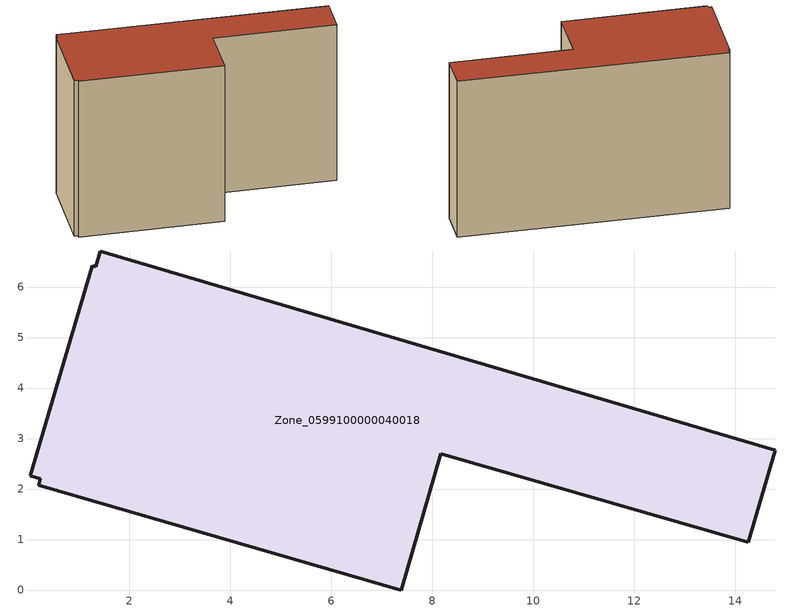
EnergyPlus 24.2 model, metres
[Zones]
Zone_0599100000040018
 floor ground (C_G): 14.26,0.94 8.17,2.7 7.38,0 0.2,2.08 0.24,2.2 0.04,2.26 1.26,6.42 1.34,6.4 1.42,6.71 14.8,2.77 z0
 wall outside (C_F): 8.17,2.7 14.26,0.94 14.8,2.77 1.42,6.71 1.34,6.4 1.26,6.42 0.04,2.26 0.24,2.2 0.2,2.08 7.38,0 8.17,2.7 z0:9.03
 roof outside (C_R): 1.26,6.42 0.04,2.26 0.24,2.2 0.2,2.08 7.38,0 8.17,2.7 14.26,0.94 14.8,2.77 1.42,6.71 1.34,6.4 z9.03
[BUILDING]
Pand.0599100000040018: North Axis=0; Terrain=City; Loads Convergence Tolerance Value=0.04; Temperature Convergence Tolerance Value=0.4; Solar Distribution=FullExterior; Maximum Number of Warmup Days=25; Minimum Number of Warmup Days=1
[Site:Location]
Rotterdam.The.Hague.AP_ZH_NLD Design_Conditions: Latitude=51.96; Longitude=4.45; Time Zone=1; Elevation=-4.5
[SITE:GROUNDTEMPERATURE:BUILDINGSURFACE]
18, 18, 18, 18, 18, 18, 18, 18, 18, 18, 18, 18
[MATERIAL] Thermal Absorptance=0.9; Solar Absorptance=0.7; Visible Absorptance=0.7
Name | Roughness | Thickness | Conductivity | Density | Specific Heat
G.TI.1946 | MediumSmooth | 0.15 | 1 | 540 | 1210
F.TI.1946 | Rough | 0.3 | 0.857143 | 1920 | 840
R.TI.1946 | MediumRough | 0.2 | 0.1 | 1500 | 1000
[CONSTRUCTION]
C_G: G.TI.1946
C_F: F.TI.1946
C_R: R.TI.1946
[ZONE]
Zone_0599100000040018: Type=1; Multiplier=1; Ceiling Height=Autocalculate; Volume=Autocalculate; Floor Area=autocalculate; Part of Total Floor Area=Yes
[ZONEINFILTRATION:DESIGNFLOWRATE]
Infil_Zone_0599100000040018: Zone or ZoneList or Space or SpaceList=Zone_0599100000040018; Schedule=AlwaysOn; Design Flow Rate Calculation Method=Flow/Area; Flow Rate per Floor Area=0.003; Constant Term Coefficient=1; Temperature Term Coefficient=0; Velocity Term Coefficient=0; Velocity Squared Term Coefficient=0
[HVACTEMPLATE:ZONE:IDEALLOADSAIRSYSTEM]
Zone_0599100000040018: Maximum Heating Supply Air Temperature=50; Minimum Cooling Supply Air Temperature=13; Maximum Heating Supply Air Humidity Ratio=0.0156; Minimum Cooling Supply Air Humidity Ratio=0.0077; Heating Limit=NoLimit; Cooling Limit=NoLimit; Dehumidification Control Type=ConstantSensibleHeatRatio; Cooling Sensible Heat Ratio=0.7; Dehumidification Setpoint=60; Humidification Control Type=None; Humidification Setpoint=30; Outdoor Air Method=None; Outdoor Air Flow Rate per Person=0.00944; Outdoor Air Flow Rate per Zone Floor Area=0; Outdoor Air Flow Rate per Zone=0; Demand Controlled Ventilation Type=None; Outdoor Air Economizer Type=NoEconomizer; Heat Recovery Type=None; Sensible Heat Recovery Effectiveness=0.7; Latent Heat Recovery Effectiveness=0.65
[ZONECONTROL:THERMOSTAT]
ThermostatControl_Zone_0599100000040018: Zone or ZoneList=Zone_0599100000040018; Control Type Schedule=DualSetpointControlType; Control 1=Thermostat_Zone_0599100000040018; Temperature Difference Between Cutout And Setpoint=0
[THERMOSTATSETPOINT:DUALSETPOINT]
Thermostat_Zone_0599100000040018: Heating Setpoint Temperature Schedule=HeatingSetpoint_Zone_0599100000040018; Cooling Setpoint Temperature Schedule=CoolingSetpoint_Zone_0599100000040018
[SCHEDULE:COMPACT]
HeatingSetpoint_Zone_0599100000040018: Through: 12/31, For: AllDays, Until: 24:00, 21
CoolingSetpoint_Zone_0599100000040018: Through: 12/31, For: AllDays, Until: 24:00, 24
DualSetpointControlType: Through: 12/31, For: AllDays, Until: 24:00, 4
AlwaysOn: Through: 12/31, For: AllDays, Until: 24:00, 1
